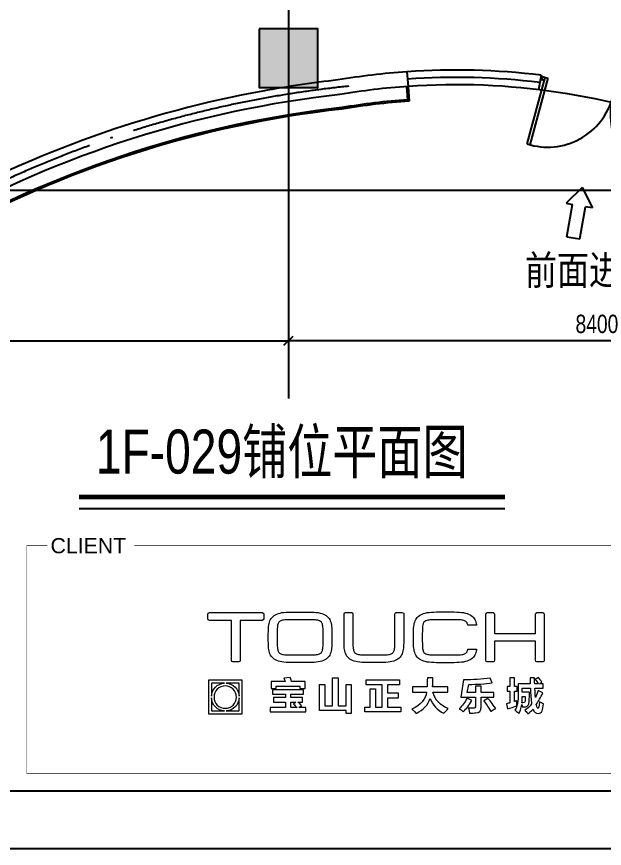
# Model space of a CAD drawing. Extents: x 52554 to 96099, y 96787 to 127580.
# Drawn here: x 69080 to 77080, y 96787 to 108114 of the extents above; entities that cross this region are included whole.
import ezdxf

# ---------------------------------------------------------------- set-up
doc = ezdxf.new("R2010")
doc.units = 0
doc.header["$LTSCALE"] = 300
doc.linetypes.add('100316总图道路$0$DOTE', pattern=[2.42, 2, -0.2, 0.02, -0.2])
doc.linetypes.add('CENTER', pattern=[2, 1.25, -0.25, 0.25, -0.25])
doc.layers.get('Defpoints').update_dxf_attribs({"color": 212})
for name, color, linetype in [('0-土建-DOTE', 251, 'Continuous'), ('0-土建-柱', 7, 'Continuous'), ('0-土建-窗', 4, 'Continuous'), ('0-土建-门窗', 4, 'Continuous'), ('0-土建墙体', 7, 'Continuous'), ('DIM', 3, 'Continuous'), ('图层 1', 7, 'Continuous'), ('新增油烟管井2014-08-06', 2, 'Continuous'), ('轴线', 10, 'CENTER')]:
    doc.layers.add(name, color=color, linetype=linetype)
doc.layers.add('H-外墙百叶', color=3, linetype='Continuous', lineweight=25)
doc.styles.get("Standard").update_dxf_attribs({"font": 'arial.ttf', "width": 0.75})
doc.styles.add('黑体', font='simhei.ttf', dxfattribs={"width": 0.8})
doc.dimstyles.new('DIM-200MM', dxfattribs={"dimtxt": 250, "dimasz": 120, "dimexe": 10, "dimexo": 100, "dimgap": 100, "dimtad": 1, "dimdec": 0, "dimrnd": 5, "dimzin": 1, "dimdsep": 46, "dimtxsty": 'Standard', "dimblk": 'OBLIQUE', "dimcen": 0.5, "dimdle": 1, "dimclrd": 256, "dimclre": 256, "dimclrt": 7, "dimaunit": 1, "dimadec": 0, "dimazin": 0, "dimtfac": 1, "dimtdec": 0, "dimtix": 1, "dimtmove": 2, "dimatfit": 3, "dimfxl": 500, "dimfxlon": 1, "dimtolj": 1, "dimtzin": 1, "dimarcsym": 0})

# ---------------------------------------------------------------- blocks, each defined once
blk = doc.blocks.new('南区-墙-1F$0$DOOR_C01')
for p, q in [((-0.48, 0.4596), (-0.48, -0.01)), ((-0.46, -0.01), (-0.46, 0.46)), ((0.46, -0.01), (0.46, 0.46)), ((0.48, 0.4596), (0.48, -0.01)), ((-0.5, -0.01), (-0.5, 0.01)), ((-0.5, 0.01), (-0.48, 0.01)), ((0.5, 0.01), (0.48, 0.01)), ((0.5, -0.01), (0.5, 0.01)), ((-0.5, -0.01), (-0.46, -0.01)), ((0.5, -0.01), (0.46, -0.01))]:
    blk.add_line(p, q)
for centre, start, end in [((-0.46, 0), 0, 92.4919), ((0.46, 0), 87.5081, 180)]:
    blk.add_arc(centre, 0.46, start, end)
blk = doc.blocks.new('block 38')
at = {"layer": '图层 1', "lineweight": 0}
blk.add_lwpolyline([(116.32, -135.7), (109.08, -135.7), (109.08, -142.94), (116.32, -142.94), (116.32, -135.7), (116.32, -135.7)], dxfattribs=at)
for points, knots in [([(120.65, -121.18), (120.65, -121.18), (109.29, -121.18), (109.29, -121.18), (109.11, -121.18), (108.97, -121.33), (108.97, -121.5), (108.97, -121.5), (108.97, -122.53), (108.97, -122.53), (108.97, -122.7), (109.11, -122.84), (109.29, -122.84), (109.29, -122.84), (113.98, -122.84), (113.98, -122.84), (113.98, -122.84), (114, -122.85), (114.02, -122.85), (114.02, -122.85), (114.02, -131.45), (114.02, -131.45), (114.02, -131.63), (114.16, -131.77), (114.34, -131.77), (114.34, -131.77), (115.6, -131.77), (115.6, -131.77), (115.78, -131.77), (115.92, -131.63), (115.92, -131.45), (115.92, -131.45), (115.92, -122.85), (115.92, -122.85), (115.92, -122.85), (115.96, -122.84), (115.96, -122.84), (115.96, -122.84), (120.65, -122.84), (120.65, -122.84), (120.83, -122.84), (120.97, -122.7), (120.97, -122.53), (120.97, -122.53), (120.97, -121.5), (120.97, -121.5), (120.97, -121.33), (120.83, -121.18), (120.65, -121.18), (120.65, -121.18), (120.65, -121.18), (120.65, -121.18)], [0, 0, 0, 0, 1, 1, 1, 2, 2, 2, 3, 3, 3, 4, 4, 4, 5, 5, 5, 6, 6, 6, 7, 7, 7, 8, 8, 8, 9, 9, 9, 10, 10, 10, 11, 11, 11, 12, 12, 12, 13, 13, 13, 14, 14, 14, 15, 15, 15, 16, 16, 16, 17, 17, 17, 17]), ([(135.45, -123.53), (135.36, -123.12), (135.21, -122.75), (135, -122.44), (134.79, -122.11), (134.49, -121.84), (134.1, -121.63), (133.73, -121.43), (133.26, -121.28), (132.7, -121.18), (132.15, -121.09), (131.48, -121.04), (130.69, -121.04), (130.69, -121.04), (126.89, -121.04), (126.89, -121.04), (126.11, -121.04), (125.43, -121.09), (124.89, -121.18), (124.33, -121.28), (123.86, -121.43), (123.49, -121.63), (123.1, -121.84), (122.8, -122.11), (122.58, -122.44), (122.38, -122.75), (122.22, -123.12), (122.13, -123.53), (122.04, -123.93), (121.99, -124.39), (121.97, -124.88), (121.96, -125.36), (121.95, -125.89), (121.95, -126.48), (121.95, -127.07), (121.96, -127.6), (121.97, -128.08), (121.99, -128.57), (122.04, -129.03), (122.13, -129.43), (122.22, -129.84), (122.38, -130.21), (122.58, -130.53), (122.8, -130.85), (123.1, -131.12), (123.49, -131.33), (123.86, -131.53), (124.33, -131.68), (124.89, -131.78), (125.43, -131.88), (126.11, -131.92), (126.89, -131.92), (126.89, -131.92), (130.69, -131.92), (130.69, -131.92), (131.48, -131.92), (132.15, -131.88), (132.7, -131.78), (133.26, -131.68), (133.73, -131.53), (134.1, -131.33), (134.49, -131.12), (134.79, -130.85), (135, -130.53), (135.21, -130.21), (135.36, -129.84), (135.45, -129.43), (135.54, -129.03), (135.59, -128.58), (135.61, -128.08), (135.63, -127.59), (135.63, -127.06), (135.63, -126.48), (135.63, -125.91), (135.63, -125.37), (135.61, -124.88), (135.59, -124.39), (135.54, -123.93), (135.45, -123.53), (135.45, -123.53), (135.45, -123.53), (135.45, -123.53)], [0, 0, 0, 0, 1, 1, 1, 2, 2, 2, 3, 3, 3, 4, 4, 4, 5, 5, 5, 6, 6, 6, 7, 7, 7, 8, 8, 8, 9, 9, 9, 10, 10, 10, 11, 11, 11, 12, 12, 12, 13, 13, 13, 14, 14, 14, 15, 15, 15, 16, 16, 16, 17, 17, 17, 18, 18, 18, 19, 19, 19, 20, 20, 20, 21, 21, 21, 22, 22, 22, 23, 23, 23, 24, 24, 24, 25, 25, 25, 26, 26, 26, 27, 27, 27, 27]), ([(150.74, -121.13), (150.74, -121.13), (149.47, -121.13), (149.47, -121.13), (149.38, -121.13), (149.3, -121.17), (149.25, -121.23), (149.18, -121.29), (149.15, -121.37), (149.15, -121.45), (149.15, -121.45), (149.16, -126.37), (149.16, -126.37), (149.16, -126.98), (149.16, -127.62), (149.15, -128.05), (149.14, -128.48), (149.1, -128.83), (149.04, -129.11), (148.99, -129.37), (148.91, -129.57), (148.8, -129.72), (148.7, -129.86), (148.56, -129.96), (148.36, -130.04), (148.15, -130.12), (147.86, -130.18), (147.5, -130.21), (147.13, -130.24), (146.66, -130.26), (146.12, -130.26), (146.12, -130.26), (143.16, -130.26), (143.16, -130.26), (142.61, -130.26), (142.14, -130.24), (141.77, -130.21), (141.42, -130.18), (141.13, -130.12), (140.91, -130.04), (140.71, -129.96), (140.57, -129.86), (140.47, -129.72), (140.37, -129.58), (140.29, -129.37), (140.23, -129.12), (140.18, -128.83), (140.14, -128.47), (140.13, -128.05), (140.12, -127.62), (140.12, -126.98), (140.12, -126.37), (140.12, -126.37), (140.12, -121.45), (140.12, -121.45), (140.12, -121.28), (139.97, -121.13), (139.8, -121.13), (139.8, -121.13), (138.54, -121.13), (138.54, -121.13), (138.36, -121.13), (138.22, -121.28), (138.22, -121.45), (138.22, -121.45), (138.22, -126.37), (138.22, -126.37), (138.22, -126.95), (138.22, -127.59), (138.24, -128.07), (138.25, -128.57), (138.3, -129.02), (138.39, -129.42), (138.49, -129.84), (138.64, -130.21), (138.84, -130.52), (139.06, -130.84), (139.36, -131.12), (139.75, -131.33), (140.12, -131.53), (140.59, -131.68), (141.15, -131.78), (141.7, -131.87), (142.37, -131.92), (143.16, -131.92), (143.16, -131.92), (146.12, -131.92), (146.12, -131.92), (146.9, -131.92), (147.58, -131.87), (148.12, -131.78), (148.68, -131.68), (149.15, -131.53), (149.52, -131.33), (149.91, -131.12), (150.21, -130.84), (150.43, -130.52), (150.63, -130.21), (150.78, -129.84), (150.88, -129.42), (150.96, -129.02), (151.02, -128.57), (151.03, -128.07), (151.05, -127.59), (151.06, -126.95), (151.06, -126.37), (151.06, -126.37), (151.06, -121.45), (151.06, -121.45), (151.06, -121.28), (150.91, -121.13), (150.74, -121.13), (150.74, -121.13), (150.74, -121.13), (150.74, -121.13)], [0, 0, 0, 0, 1, 1, 1, 2, 2, 2, 3, 3, 3, 4, 4, 4, 5, 5, 5, 6, 6, 6, 7, 7, 7, 8, 8, 8, 9, 9, 9, 10, 10, 10, 11, 11, 11, 12, 12, 12, 13, 13, 13, 14, 14, 14, 15, 15, 15, 16, 16, 16, 17, 17, 17, 18, 18, 18, 19, 19, 19, 20, 20, 20, 21, 21, 21, 22, 22, 22, 23, 23, 23, 24, 24, 24, 25, 25, 25, 26, 26, 26, 27, 27, 27, 28, 28, 28, 29, 29, 29, 30, 30, 30, 31, 31, 31, 32, 32, 32, 33, 33, 33, 34, 34, 34, 35, 35, 35, 36, 36, 36, 37, 37, 37, 38, 38, 38, 38]), ([(164.81, -129.13), (164.75, -129.38), (164.68, -129.59), (164.57, -129.73), (164.47, -129.87), (164.32, -129.97), (164.13, -130.05), (163.91, -130.14), (163.62, -130.19), (163.27, -130.22), (162.9, -130.25), (162.43, -130.27), (161.88, -130.27), (161.88, -130.27), (158.09, -130.27), (158.09, -130.27), (157.54, -130.27), (157.07, -130.25), (156.69, -130.22), (156.34, -130.19), (156.05, -130.13), (155.83, -130.05), (155.64, -129.97), (155.49, -129.87), (155.39, -129.73), (155.29, -129.59), (155.21, -129.38), (155.15, -129.13), (155.1, -128.84), (155.06, -128.49), (155.05, -128.07), (155.05, -127.64), (155.04, -127.13), (155.04, -126.54), (155.04, -125.95), (155.05, -125.32), (155.05, -124.9), (155.06, -124.48), (155.1, -124.12), (155.15, -123.83), (155.21, -123.58), (155.29, -123.38), (155.39, -123.23), (155.49, -123.1), (155.64, -122.99), (155.83, -122.91), (156.05, -122.83), (156.34, -122.77), (156.69, -122.74), (157.07, -122.71), (157.54, -122.69), (158.08, -122.69), (158.08, -122.69), (161.88, -122.69), (161.88, -122.69), (162.43, -122.69), (162.9, -122.71), (163.27, -122.74), (163.62, -122.77), (163.91, -122.83), (164.13, -122.91), (164.32, -122.99), (164.47, -123.09), (164.57, -123.23), (164.68, -123.38), (164.75, -123.58), (164.81, -123.83), (164.81, -123.85), (164.81, -123.88), (164.82, -123.9), (164.82, -123.9), (166.71, -123.9), (166.71, -123.9), (166.69, -123.77), (166.67, -123.65), (166.64, -123.53), (166.55, -123.11), (166.4, -122.75), (166.2, -122.43), (165.98, -122.11), (165.68, -121.83), (165.29, -121.62), (164.92, -121.42), (164.45, -121.27), (163.89, -121.17), (163.34, -121.08), (162.67, -121.03), (161.88, -121.03), (161.88, -121.03), (158.09, -121.03), (158.09, -121.03), (157.3, -121.03), (156.62, -121.08), (156.08, -121.17), (155.52, -121.27), (155.05, -121.42), (154.68, -121.62), (154.29, -121.83), (153.99, -122.11), (153.77, -122.43), (153.56, -122.74), (153.41, -123.11), (153.32, -123.53), (153.23, -123.93), (153.18, -124.38), (153.16, -124.88), (153.15, -125.32), (153.14, -125.94), (153.14, -126.49), (153.14, -126.49), (153.14, -126.54), (153.14, -126.54), (153.14, -126.54), (153.14, -126.59), (153.14, -126.59), (153.14, -127.13), (153.15, -127.64), (153.16, -128.09), (153.18, -128.58), (153.23, -129.03), (153.32, -129.43), (153.41, -129.85), (153.56, -130.22), (153.77, -130.53), (153.99, -130.86), (154.29, -131.13), (154.68, -131.34), (155.05, -131.54), (155.52, -131.69), (156.08, -131.79), (156.62, -131.88), (157.3, -131.93), (158.08, -131.93), (158.08, -131.93), (161.88, -131.93), (161.88, -131.93), (162.67, -131.93), (163.34, -131.88), (163.89, -131.79), (164.45, -131.69), (164.92, -131.54), (165.29, -131.34), (165.68, -131.13), (165.98, -130.86), (166.2, -130.53), (166.4, -130.22), (166.55, -129.85), (166.64, -129.43), (166.67, -129.32), (166.69, -129.19), (166.71, -129.06), (166.71, -129.06), (164.82, -129.06), (164.82, -129.06), (164.81, -129.09), (164.81, -129.11), (164.81, -129.13), (164.81, -129.13), (164.81, -129.13), (164.81, -129.13)], [0, 0, 0, 0, 1, 1, 1, 2, 2, 2, 3, 3, 3, 4, 4, 4, 5, 5, 5, 6, 6, 6, 7, 7, 7, 8, 8, 8, 9, 9, 9, 10, 10, 10, 11, 11, 11, 12, 12, 12, 13, 13, 13, 14, 14, 14, 15, 15, 15, 16, 16, 16, 17, 17, 17, 18, 18, 18, 19, 19, 19, 20, 20, 20, 21, 21, 21, 22, 22, 22, 23, 23, 23, 24, 24, 24, 25, 25, 25, 26, 26, 26, 27, 27, 27, 28, 28, 28, 29, 29, 29, 30, 30, 30, 31, 31, 31, 32, 32, 32, 33, 33, 33, 34, 34, 34, 35, 35, 35, 36, 36, 36, 37, 37, 37, 38, 38, 38, 39, 39, 39, 40, 40, 40, 41, 41, 41, 42, 42, 42, 43, 43, 43, 44, 44, 44, 45, 45, 45, 46, 46, 46, 47, 47, 47, 48, 48, 48, 49, 49, 49, 50, 50, 50, 51, 51, 51, 52, 52, 52, 53, 53, 53, 53]), ([(180.91, -121.18), (180.91, -121.18), (179.65, -121.18), (179.65, -121.18), (179.48, -121.18), (179.34, -121.33), (179.34, -121.5), (179.34, -121.5), (179.34, -125.59), (179.34, -125.59), (179.34, -125.59), (179.33, -125.63), (179.33, -125.63), (179.33, -125.63), (174.96, -125.63), (174.96, -125.63), (174.96, -125.63), (170.59, -125.63), (170.59, -125.63), (170.59, -125.63), (170.58, -125.59), (170.58, -125.59), (170.58, -125.59), (170.58, -121.5), (170.58, -121.5), (170.58, -121.33), (170.44, -121.18), (170.27, -121.18), (170.27, -121.18), (169.01, -121.18), (169.01, -121.18), (168.83, -121.18), (168.69, -121.33), (168.69, -121.5), (168.69, -121.5), (168.69, -131.42), (168.69, -131.42), (168.69, -131.6), (168.83, -131.74), (169.01, -131.74), (169.01, -131.74), (170.27, -131.74), (170.27, -131.74), (170.44, -131.74), (170.58, -131.6), (170.58, -131.42), (170.58, -131.42), (170.58, -127.34), (170.58, -127.34), (170.58, -127.33), (170.59, -127.31), (170.59, -127.29), (170.59, -127.29), (170.84, -127.29), (170.84, -127.29), (170.84, -127.29), (179.08, -127.29), (179.08, -127.29), (179.08, -127.29), (179.33, -127.29), (179.33, -127.29), (179.33, -127.31), (179.34, -127.33), (179.34, -127.34), (179.34, -127.34), (179.34, -131.42), (179.34, -131.42), (179.34, -131.6), (179.48, -131.74), (179.65, -131.74), (179.65, -131.74), (180.91, -131.74), (180.91, -131.74), (181.09, -131.74), (181.23, -131.6), (181.23, -131.42), (181.23, -131.42), (181.23, -121.5), (181.23, -121.5), (181.23, -121.33), (181.09, -121.18), (180.91, -121.18), (180.91, -121.18), (180.91, -121.18), (180.91, -121.18)], [0, 0, 0, 0, 1, 1, 1, 2, 2, 2, 3, 3, 3, 4, 4, 4, 5, 5, 5, 6, 6, 6, 7, 7, 7, 8, 8, 8, 9, 9, 9, 10, 10, 10, 11, 11, 11, 12, 12, 12, 13, 13, 13, 14, 14, 14, 15, 15, 15, 16, 16, 16, 17, 17, 17, 18, 18, 18, 19, 19, 19, 20, 20, 20, 21, 21, 21, 22, 22, 22, 23, 23, 23, 24, 24, 24, 25, 25, 25, 26, 26, 26, 27, 27, 27, 28, 28, 28, 28]), ([(130.69, -130.26), (130.69, -130.26), (126.89, -130.26), (126.89, -130.26), (126.34, -130.26), (125.87, -130.25), (125.5, -130.22), (125.15, -130.19), (124.86, -130.13), (124.64, -130.04), (124.45, -129.97), (124.31, -129.86), (124.21, -129.73), (124.1, -129.58), (124.02, -129.38), (123.97, -129.12), (123.91, -128.84), (123.88, -128.48), (123.87, -128.06), (123.86, -127.62), (123.85, -127.09), (123.85, -126.48), (123.85, -125.87), (123.85, -125.34), (123.87, -124.9), (123.87, -124.48), (123.91, -124.12), (123.96, -123.84), (124.01, -123.58), (124.1, -123.38), (124.2, -123.24), (124.3, -123.1), (124.45, -123), (124.64, -122.92), (124.86, -122.83), (125.15, -122.77), (125.5, -122.74), (125.88, -122.71), (126.34, -122.7), (126.89, -122.7), (126.89, -122.7), (130.69, -122.7), (130.69, -122.7), (131.24, -122.7), (131.71, -122.71), (132.08, -122.74), (132.43, -122.77), (132.72, -122.83), (132.94, -122.92), (133.13, -123), (133.28, -123.1), (133.38, -123.24), (133.49, -123.38), (133.56, -123.58), (133.62, -123.84), (133.67, -124.13), (133.71, -124.48), (133.72, -124.9), (133.73, -125.34), (133.73, -125.88), (133.73, -126.48), (133.73, -127.09), (133.73, -127.62), (133.72, -128.06), (133.71, -128.48), (133.67, -128.84), (133.62, -129.12), (133.56, -129.38), (133.49, -129.58), (133.38, -129.73), (133.28, -129.86), (133.13, -129.97), (132.94, -130.04), (132.72, -130.13), (132.43, -130.19), (132.08, -130.22), (131.71, -130.25), (131.24, -130.26), (130.69, -130.26), (130.69, -130.26), (130.69, -130.26), (130.69, -130.26)], [0, 0, 0, 0, 1, 1, 1, 2, 2, 2, 3, 3, 3, 4, 4, 4, 5, 5, 5, 6, 6, 6, 7, 7, 7, 8, 8, 8, 9, 9, 9, 10, 10, 10, 11, 11, 11, 12, 12, 12, 13, 13, 13, 14, 14, 14, 15, 15, 15, 16, 16, 16, 17, 17, 17, 18, 18, 18, 19, 19, 19, 20, 20, 20, 21, 21, 21, 22, 22, 22, 23, 23, 23, 24, 24, 24, 25, 25, 25, 26, 26, 26, 27, 27, 27, 27]), ([(109.72, -136.33), (109.72, -136.33), (112.51, -136.33), (112.51, -136.33), (111.01, -136.43), (109.81, -137.63), (109.72, -139.12), (109.72, -139.12), (109.72, -136.33), (109.72, -136.33), (109.72, -136.33), (109.72, -136.33), (109.72, -136.33)], [0, 0, 0, 0, 1, 1, 1, 2, 2, 2, 3, 3, 3, 4, 4, 4, 4]), ([(110.29, -139.33), (110.29, -138), (111.37, -136.92), (112.71, -136.92), (114.03, -136.92), (115.11, -138), (115.11, -139.33), (115.11, -140.66), (114.03, -141.74), (112.71, -141.74), (111.37, -141.74), (110.29, -140.66), (110.29, -139.33), (110.29, -139.33), (110.29, -139.33), (110.29, -139.33)], [0, 0, 0, 0, 1, 1, 1, 2, 2, 2, 3, 3, 3, 4, 4, 4, 5, 5, 5, 5]), ([(115.69, -139.12), (115.59, -137.63), (114.39, -136.43), (112.9, -136.33), (112.9, -136.33), (115.69, -136.33), (115.69, -136.33), (115.69, -136.33), (115.69, -139.12), (115.69, -139.12), (115.69, -139.12), (115.69, -139.12), (115.69, -139.12)], [0, 0, 0, 0, 1, 1, 1, 2, 2, 2, 3, 3, 3, 4, 4, 4, 4]), ([(109.72, -142.31), (109.72, -142.31), (109.72, -139.52), (109.72, -139.52), (109.81, -141.01), (111.01, -142.21), (112.51, -142.31), (112.51, -142.31), (109.72, -142.31), (109.72, -142.31), (109.72, -142.31), (109.72, -142.31), (109.72, -142.31)], [0, 0, 0, 0, 1, 1, 1, 2, 2, 2, 3, 3, 3, 4, 4, 4, 4]), ([(115.69, -142.31), (115.69, -142.31), (112.9, -142.31), (112.9, -142.31), (114.39, -142.21), (115.59, -141.01), (115.69, -139.52), (115.69, -139.52), (115.69, -142.31), (115.69, -142.31), (115.69, -142.31), (115.69, -142.31), (115.69, -142.31)], [0, 0, 0, 0, 1, 1, 1, 2, 2, 2, 3, 3, 3, 4, 4, 4, 4])]:
    blk.add_open_spline(points, degree=3, knots=knots, dxfattribs=at)
blk = doc.blocks.new('block 39')
at = {"layer": '图层 1', "lineweight": 0}
for points in [[(139.78, -142.84), (138.66, -142.84), (138.66, -142.21), (132.96, -142.21), (132.96, -136.65), (134.08, -136.65), (134.08, -141.19), (135.77, -141.19), (135.77, -135.16), (136.97, -135.16), (136.97, -141.19), (138.66, -141.19), (138.66, -136.65), (139.78, -136.65), (139.78, -142.84)], [(142.67, -142.48), (142.67, -141.48), (143.83, -141.48), (143.83, -137.58), (144.99, -137.58), (144.99, -141.48), (146.38, -141.48), (146.38, -136.71), (143, -136.71), (143, -135.62), (150.16, -135.62), (150.16, -136.71), (147.54, -136.71), (147.54, -138.44), (149.86, -138.44), (149.86, -139.53), (147.54, -139.53), (147.54, -141.48), (150.42, -141.48), (150.42, -142.48), (142.67, -142.48)]]:
    blk.add_lwpolyline(points, dxfattribs=at)
for points, knots in [([(129.84, -135.95), (129.84, -135.95), (129.84, -137.51), (129.84, -137.51), (129.84, -137.51), (128.74, -137.51), (128.74, -137.51), (128.74, -137.51), (128.74, -136.95), (128.74, -136.95), (128.74, -136.95), (123.64, -136.95), (123.64, -136.95), (123.64, -136.95), (123.64, -137.51), (123.64, -137.51), (123.64, -137.51), (122.55, -137.51), (122.55, -137.51), (122.55, -137.51), (122.55, -135.95), (122.55, -135.95), (122.55, -135.95), (125.6, -135.95), (125.6, -135.95), (125.47, -135.69), (125.37, -135.46), (125.3, -135.26), (125.3, -135.26), (126.66, -135.12), (126.66, -135.12), (126.72, -135.32), (126.82, -135.6), (126.96, -135.95), (126.96, -135.95), (129.84, -135.95), (129.84, -135.95)], [0, 0, 0, 0, 1, 1, 1, 2, 2, 2, 3, 3, 3, 4, 4, 4, 5, 5, 5, 6, 6, 6, 7, 7, 7, 8, 8, 8, 9, 9, 9, 10, 10, 10, 11, 11, 11, 12, 12, 12, 12]), ([(152.95, -138.24), (152.95, -138.24), (152.95, -137.15), (152.95, -137.15), (152.95, -137.15), (156.06, -137.15), (156.06, -137.15), (156.1, -136.57), (156.12, -135.91), (156.12, -135.16), (156.12, -135.16), (157.32, -135.16), (157.32, -135.16), (157.32, -135.4), (157.31, -135.73), (157.28, -136.15), (157.28, -136.62), (157.27, -136.95), (157.25, -137.15), (157.25, -137.15), (160.5, -137.15), (160.5, -137.15), (160.5, -137.15), (160.5, -138.24), (160.5, -138.24), (160.5, -138.24), (157.32, -138.24), (157.32, -138.24), (157.78, -140.01), (158.89, -141.19), (160.63, -141.78), (160.23, -142.16), (159.92, -142.5), (159.7, -142.81), (158.24, -142.12), (157.25, -141.07), (156.72, -139.63), (156.28, -140.98), (155.27, -142.05), (153.71, -142.84), (153.68, -142.82), (153.64, -142.77), (153.57, -142.68), (153.29, -142.35), (153.03, -142.09), (152.81, -141.92), (154.73, -141.05), (155.78, -139.83), (155.96, -138.24), (155.96, -138.24), (152.95, -138.24), (152.95, -138.24)], [0, 0, 0, 0, 1, 1, 1, 2, 2, 2, 3, 3, 3, 4, 4, 4, 5, 5, 5, 6, 6, 6, 7, 7, 7, 8, 8, 8, 9, 9, 9, 10, 10, 10, 11, 11, 11, 12, 12, 12, 13, 13, 13, 14, 14, 14, 15, 15, 15, 16, 16, 16, 17, 17, 17, 17]), ([(166.47, -138.34), (166.47, -138.34), (166.47, -137.01), (166.47, -137.01), (166.47, -137.01), (167.66, -137.01), (167.66, -137.01), (167.66, -137.01), (167.66, -138.34), (167.66, -138.34), (167.66, -138.34), (170.44, -138.34), (170.44, -138.34), (170.44, -138.34), (170.44, -139.36), (170.44, -139.36), (170.44, -139.36), (167.66, -139.36), (167.66, -139.36), (167.66, -139.36), (167.66, -141.48), (167.66, -141.48), (167.66, -142.28), (167.27, -142.7), (166.5, -142.74), (166.15, -142.74), (165.72, -142.75), (165.21, -142.78), (165.19, -142.69), (165.16, -142.57), (165.14, -142.41), (165.1, -142.19), (165.03, -141.94), (164.94, -141.65), (165.27, -141.69), (165.61, -141.72), (165.94, -141.72), (166.29, -141.72), (166.47, -141.56), (166.47, -141.25), (166.47, -141.25), (166.47, -139.36), (166.47, -139.36), (166.47, -139.36), (163.35, -139.36), (163.35, -139.36), (163.35, -139.36), (163.92, -135.65), (163.92, -135.65), (165.88, -135.61), (167.79, -135.48), (169.65, -135.26), (169.65, -135.26), (170.04, -136.28), (170.04, -136.28), (168.48, -136.48), (166.8, -136.59), (165.01, -136.62), (165.01, -136.62), (164.71, -138.34), (164.71, -138.34), (164.71, -138.34), (166.47, -138.34), (166.47, -138.34)], [0, 0, 0, 0, 1, 1, 1, 2, 2, 2, 3, 3, 3, 4, 4, 4, 5, 5, 5, 6, 6, 6, 7, 7, 7, 8, 8, 8, 9, 9, 9, 10, 10, 10, 11, 11, 11, 12, 12, 12, 13, 13, 13, 14, 14, 14, 15, 15, 15, 16, 16, 16, 17, 17, 17, 18, 18, 18, 19, 19, 19, 20, 20, 20, 21, 21, 21, 21]), ([(178.03, -140.29), (177.99, -140.98), (177.74, -141.35), (177.27, -141.42), (177.21, -141.42), (177.11, -141.42), (176.97, -141.42), (176.77, -141.44), (176.61, -141.45), (176.48, -141.45), (176.48, -141.27), (176.45, -141.11), (176.41, -140.95), (176.28, -141.75), (176.06, -142.39), (175.75, -142.88), (175.59, -142.7), (175.36, -142.48), (175.05, -142.21), (175.01, -142.17), (174.97, -142.14), (174.95, -142.11), (175.13, -141.87), (175.26, -141.57), (175.35, -141.22), (175.02, -141.31), (174.52, -141.47), (173.86, -141.72), (173.62, -141.78), (173.44, -141.84), (173.33, -141.88), (173.33, -141.88), (173.13, -140.76), (173.13, -140.76), (173.4, -140.69), (173.64, -140.62), (173.86, -140.56), (173.86, -140.56), (173.86, -138.07), (173.86, -138.07), (173.86, -138.07), (173.3, -138.07), (173.3, -138.07), (173.3, -138.07), (173.3, -137.08), (173.3, -137.08), (173.3, -137.08), (173.86, -137.08), (173.86, -137.08), (173.86, -137.08), (173.86, -135.19), (173.86, -135.19), (173.86, -135.19), (174.85, -135.19), (174.85, -135.19), (174.85, -135.19), (174.85, -137.08), (174.85, -137.08), (174.85, -137.08), (175.42, -137.08), (175.42, -137.08), (175.42, -137.08), (175.42, -138.07), (175.42, -138.07), (175.42, -138.07), (174.85, -138.07), (174.85, -138.07), (174.85, -138.07), (174.85, -140.29), (174.85, -140.29), (174.9, -140.27), (174.94, -140.25), (174.99, -140.23), (175.1, -140.2), (175.23, -140.17), (175.38, -140.13), (175.36, -140.41), (175.35, -140.77), (175.35, -141.19), (175.53, -140.59), (175.62, -139.89), (175.62, -139.1), (175.62, -139.1), (175.62, -136.45), (175.62, -136.45), (175.62, -136.45), (178.23, -136.45), (178.23, -136.45), (178.23, -136.32), (178.23, -136.11), (178.23, -135.82), (178.21, -135.53), (178.2, -135.31), (178.2, -135.16), (178.2, -135.16), (179.16, -135.16), (179.16, -135.16), (179.16, -135.75), (179.17, -136.18), (179.19, -136.45), (179.19, -136.45), (179.99, -136.45), (179.99, -136.45), (179.77, -136.14), (179.53, -135.84), (179.29, -135.56), (179.29, -135.56), (179.99, -135.12), (179.99, -135.12), (180.25, -135.46), (180.51, -135.78), (180.75, -136.09), (180.75, -136.09), (180.19, -136.45), (180.19, -136.45), (180.19, -136.45), (180.98, -136.45), (180.98, -136.45), (180.98, -136.45), (180.98, -137.41), (180.98, -137.41), (180.98, -137.41), (179.23, -137.41), (179.23, -137.41), (179.27, -138.18), (179.3, -138.86), (179.33, -139.43), (179.57, -138.97), (179.78, -138.47), (179.95, -137.94), (179.95, -137.94), (180.92, -138.4), (180.92, -138.4), (180.5, -139.35), (180.03, -140.2), (179.52, -140.95), (179.66, -141.48), (179.8, -141.75), (179.95, -141.75), (180.06, -141.75), (180.15, -141.29), (180.22, -140.36), (180.53, -140.51), (180.82, -140.65), (181.08, -140.76), (180.99, -141.42), (180.89, -141.93), (180.78, -142.28), (180.63, -142.68), (180.35, -142.86), (179.95, -142.84), (179.42, -142.84), (179.05, -142.53), (178.83, -141.92), (178.47, -142.29), (178.11, -142.63), (177.74, -142.94), (177.6, -142.77), (177.41, -142.53), (177.17, -142.25), (177.13, -142.2), (177.09, -142.17), (177.07, -142.15), (177.6, -141.86), (178.09, -141.4), (178.53, -140.76), (178.4, -139.96), (178.31, -138.85), (178.27, -137.41), (178.27, -137.41), (176.51, -137.41), (176.51, -137.41), (176.51, -137.41), (176.51, -138.27), (176.51, -138.27), (176.51, -138.27), (178.1, -138.27), (178.1, -138.27), (178.05, -138.87), (178.03, -139.54), (178.03, -140.29)], [0, 0, 0, 0, 1, 1, 1, 2, 2, 2, 3, 3, 3, 4, 4, 4, 5, 5, 5, 6, 6, 6, 7, 7, 7, 8, 8, 8, 9, 9, 9, 10, 10, 10, 11, 11, 11, 12, 12, 12, 13, 13, 13, 14, 14, 14, 15, 15, 15, 16, 16, 16, 17, 17, 17, 18, 18, 18, 19, 19, 19, 20, 20, 20, 21, 21, 21, 22, 22, 22, 23, 23, 23, 24, 24, 24, 25, 25, 25, 26, 26, 26, 27, 27, 27, 28, 28, 28, 29, 29, 29, 30, 30, 30, 31, 31, 31, 32, 32, 32, 33, 33, 33, 34, 34, 34, 35, 35, 35, 36, 36, 36, 37, 37, 37, 38, 38, 38, 39, 39, 39, 40, 40, 40, 41, 41, 41, 42, 42, 42, 43, 43, 43, 44, 44, 44, 45, 45, 45, 46, 46, 46, 47, 47, 47, 48, 48, 48, 49, 49, 49, 50, 50, 50, 51, 51, 51, 52, 52, 52, 53, 53, 53, 54, 54, 54, 55, 55, 55, 56, 56, 56, 57, 57, 57, 58, 58, 58, 59, 59, 59, 60, 60, 60, 60]), ([(122.35, -142.48), (122.35, -142.48), (122.35, -141.58), (122.35, -141.58), (122.35, -141.58), (125.63, -141.58), (125.63, -141.58), (125.63, -141.58), (125.63, -140.39), (125.63, -140.39), (125.63, -140.39), (123.08, -140.39), (123.08, -140.39), (123.08, -140.39), (123.08, -139.43), (123.08, -139.43), (123.08, -139.43), (125.63, -139.43), (125.63, -139.43), (125.63, -139.43), (125.63, -138.67), (125.63, -138.67), (125.63, -138.67), (122.88, -138.67), (122.88, -138.67), (122.88, -138.67), (122.88, -137.74), (122.88, -137.74), (122.88, -137.74), (129.51, -137.74), (129.51, -137.74), (129.51, -137.74), (129.51, -138.67), (129.51, -138.67), (129.51, -138.67), (126.79, -138.67), (126.79, -138.67), (126.79, -138.67), (126.79, -139.43), (126.79, -139.43), (126.79, -139.43), (129.31, -139.43), (129.31, -139.43), (129.31, -139.43), (129.31, -140.39), (129.31, -140.39), (129.31, -140.39), (128.31, -140.39), (128.31, -140.39), (128.56, -140.59), (128.82, -140.83), (129.11, -141.12), (129.11, -141.12), (128.51, -141.58), (128.51, -141.58), (128.51, -141.58), (130.04, -141.58), (130.04, -141.58), (130.04, -141.58), (130.04, -142.48), (130.04, -142.48), (130.04, -142.48), (122.35, -142.48), (122.35, -142.48)], [0, 0, 0, 0, 1, 1, 1, 2, 2, 2, 3, 3, 3, 4, 4, 4, 5, 5, 5, 6, 6, 6, 7, 7, 7, 8, 8, 8, 9, 9, 9, 10, 10, 10, 11, 11, 11, 12, 12, 12, 13, 13, 13, 14, 14, 14, 15, 15, 15, 16, 16, 16, 17, 17, 17, 18, 18, 18, 19, 19, 19, 20, 20, 20, 21, 21, 21, 21]), ([(176.44, -140.56), (176.58, -140.56), (176.68, -140.56), (176.74, -140.56), (176.98, -140.56), (177.11, -140.44), (177.11, -140.19), (177.11, -139.88), (177.11, -139.55), (177.11, -139.2), (177.11, -139.2), (176.51, -139.2), (176.51, -139.2), (176.51, -139.66), (176.49, -140.12), (176.44, -140.56)], [0, 0, 0, 0, 1, 1, 1, 2, 2, 2, 3, 3, 3, 4, 4, 4, 5, 5, 5, 5]), ([(127.35, -140.82), (127.35, -140.82), (127.88, -140.39), (127.88, -140.39), (127.88, -140.39), (126.79, -140.39), (126.79, -140.39), (126.79, -140.39), (126.79, -141.58), (126.79, -141.58), (126.79, -141.58), (128.15, -141.58), (128.15, -141.58), (127.88, -141.32), (127.62, -141.07), (127.35, -140.82)], [0, 0, 0, 0, 1, 1, 1, 2, 2, 2, 3, 3, 3, 4, 4, 4, 5, 5, 5, 5]), ([(164.68, -139.56), (164.68, -139.56), (165.7, -140.09), (165.7, -140.09), (165.13, -141.02), (164.51, -141.82), (163.85, -142.48), (163.54, -142.19), (163.25, -141.97), (162.99, -141.82), (163.63, -141.15), (164.19, -140.4), (164.68, -139.56)], [0, 0, 0, 0, 1, 1, 1, 2, 2, 2, 3, 3, 3, 4, 4, 4, 4]), ([(168.26, -140.16), (168.26, -140.16), (169.12, -139.6), (169.12, -139.6), (169.47, -139.97), (170.03, -140.7), (170.81, -141.78), (170.63, -141.87), (170.38, -142.01), (170.04, -142.21), (169.91, -142.3), (169.81, -142.37), (169.75, -142.41), (169.19, -141.46), (168.7, -140.71), (168.26, -140.16)], [0, 0, 0, 0, 1, 1, 1, 2, 2, 2, 3, 3, 3, 4, 4, 4, 5, 5, 5, 5])]:
    blk.add_open_spline(points, degree=3, knots=knots, dxfattribs=at)
blk = doc.blocks.new('block 37')
at = {"layer": '图层 1'}
for name in ['block 38', 'block 39']:
    blk.add_blockref(name, (0, 0), dxfattribs=at)
blk = doc.blocks.new('A$C2fd5aa51')
at = {"layer": '图层 1'}
blk.add_blockref('block 37', (-182.2, 146.46), dxfattribs=at)
blk = doc.blocks.new('A$C867084c2')
at = {"layer": '新增油烟管井2014-08-06', "color": 2, "xscale": 52.8, "yscale": 52.8, "zscale": 52.8}
blk.add_blockref('A$C2fd5aa51', (5920.4, -2099.2), dxfattribs=at)
blk = doc.blocks.new('_Oblique')
at = {"color": 0, "linetype": 'ByBlock', "lineweight": -2}
blk.add_line((-0.5, -0.5), (0.5, 0.5), dxfattribs=at)
blk = doc.blocks.new('*D315')
at = {"layer": 'Defpoints', "color": 0, "transparency": 16777216}
for p in [(64379, 104500), (72779, 104500), (72779, 103700)]:
    blk.add_point(p, dxfattribs=at)
at = {"layer": 'DIM', "lineweight": -2, "transparency": 16777216}
for p, q in [((64379, 104200), (64379, 103690)), ((72779, 104200), (72779, 103690)), ((64378, 103700), (72780, 103700))]:
    blk.add_line(p, q, dxfattribs=at)
at = {"layer": 'DIM', "lineweight": -2, "transparency": 16777216, "xscale": 120, "yscale": 120, "zscale": 120, "rotation": 180}
blk.add_blockref('_Oblique', (64379, 103700), dxfattribs=at)
at = {"layer": 'DIM', "lineweight": -2, "transparency": 16777216, "xscale": 120, "yscale": 120, "zscale": 120}
blk.add_blockref('_Oblique', (72779, 103700), dxfattribs=at)
at = {"layer": 'DIM', "color": 7, "transparency": 16777216, "insert": (68579, 103928), "char_height": 250, "attachment_point": 5}
blk.add_mtext('\\A1;8400', dxfattribs=at)
blk = doc.blocks.new('*D316')
at = {"layer": 'Defpoints', "color": 0, "transparency": 16777216}
for p in [(72779, 104500), (81179, 104500), (72779, 103700)]:
    blk.add_point(p, dxfattribs=at)
at = {"layer": 'DIM', "lineweight": -2, "transparency": 16777216}
for p, q in [((72779, 104200), (72779, 103690)), ((81179, 104200), (81179, 103690)), ((81180, 103700), (72778, 103700))]:
    blk.add_line(p, q, dxfattribs=at)
at = {"layer": 'DIM', "lineweight": -2, "transparency": 16777216, "xscale": 120, "yscale": 120, "zscale": 120}
for p, rotation in [((72779, 103700), 179.9999999999999), ((81179, 103700), 359.9999999999999)]:
    blk.add_blockref('_Oblique', p, dxfattribs=dict(at, rotation=rotation))
at = {"layer": 'DIM', "color": 7, "transparency": 16777216, "insert": (76979, 103928), "char_height": 250, "attachment_point": 5}
blk.add_mtext('\\A1;8400', dxfattribs=at)
blk = doc.blocks.new('气流方向')
at = {"color": 2}
for p, q in [((84.2, 92), (84.2, 45)), ((210, 0), (84.2, 92)), ((-138.8, -45), (-138.8, 45)), ((-138.8, 45), (84.2, 45)), ((210, 0), (84.2, -88)), ((-138.8, -45), (84.2, -45)), ((84.2, -88), (84.2, -45))]:
    blk.add_line(p, q, dxfattribs=at)

msp = doc.modelspace()

# ---------------------------------------------------------------- hatches: boundary and pattern name
msp.add_hatch(color=251).paths.add_polyline_path([(73179, 107950), (72379, 107950), (72379, 107150), (73179, 107150)])

# ---------------------------------------------------------------- linework, layer by layer
msp.add_lwpolyline([(53175.9, 126801.9), (95477.3, 126801.9), (95477.3, 97564.2), (53175.9, 97564.2)], close=True)
at = {"color": 251}
msp.add_lwpolyline([(72379, 107950), (72379, 107150), (73179, 107150), (73179, 107950)], close=True, dxfattribs=at)
for points, const_width in [([(69929.1, 101572.3), (75725.5, 101572.3)], 60), ([(70681.9, 100914), (86062.9, 100914), (86062.9, 97804.2), (69218.4, 97804.2), (69218.4, 100914), (69498.1, 100914)], 5.18)]:
    msp.add_lwpolyline(points, dxfattribs=dict(const_width=const_width))
for points in [[(69929.1, 101414.6), (75725.5, 101414.6)], [(52553.8, 98860.2), (52553.8, 96786.6), (94025.8, 96786.6)]]:
    msp.add_lwpolyline(points)
at = {"layer": '0-土建-DOTE', "linetype": '100316总图道路$0$DOTE', "ltscale": 5}
msp.add_arc((75102.4, 92503.9), 14739.7, 95.844, 119.75744, dxfattribs=at)
at = {"layer": '0-土建-柱'}
msp.add_lwpolyline([(72379, 107950), (72379, 107150), (73179, 107150), (73179, 107950)], close=True, dxfattribs=at)
at = {"layer": '0-土建-窗'}
for radius, start, end in [(9616.4, 83.06457, 93.96118), (9516.4, 83.09389, 93.95818), (9416.4, 81.47456, 93.95511)]:
    msp.add_arc((75057.3, 97770.2), radius, start, end, dxfattribs=at)
at = {"layer": '0-土建-门窗'}
msp.add_arc((75057.3, 97770.2), 9416.4, 56.80448, 81.47456, dxfattribs=at)
at = {"layer": '0-土建墙体'}
for p, q in [((74393, 107363.6), (74407.8, 107164.1)), ((76218.5, 107316.2), (76184.6, 107118.8)), ((74407.8, 107164.1), (74422.6, 106964.7))]:
    msp.add_line(p, q, dxfattribs=at)
msp.add_lwpolyline([(74387.8, 107162.6), (74401.2, 106983.1, 0.0219204), (73505, 106875.2, 0.1002858), (68037.1, 105120), (65101.9, 105120, -0.0039388), (64743.6, 106280.6), (64916.1, 106332.3)], format="xyb", dxfattribs=at)
for centre, radius, start, end in [((75057.3, 97770.2), 9616.4, 93.96118, 99.60929), ((75102.4, 92503.9), 14839.7, 96.38522, 100.37371), ((75057.3, 97770.2), 9416.4, 93.95511, 99.64347), ((75102.4, 92503.9), 14839.7, 100.37371, 118.86475), ((75102.4, 92503.9), 14639.7, 96.36315, 119.06556), ((75180.6, 96738.3), 10254.5, 94.2392, 99.38892), ((75102.4, 92503.9), 14439.7, 96.34038, 119.27062)]:
    msp.add_arc(centre, radius, start, end, dxfattribs=at)
at = {"layer": '轴线', "ltscale": 500}
for p, q in [((72779, 125293), (72779, 102914.5)), ((57960.3, 105750), (89585.2, 105750))]:
    msp.add_line(p, q, dxfattribs=at)

# ---------------------------------------------------------------- block references
at = {"layer": '0-土建-门窗', "xscale": 1999.999999999999, "yscale": 1999.999999999999, "zscale": 1999.999999999999, "rotation": 164.8502812921498}
msp.add_blockref('南区-墙-1F$0$DOOR_C01', (77194.9, 107017), dxfattribs=at)
at = {"layer": 'H-外墙百叶', "xscale": -2, "yscale": 2, "zscale": 2, "rotation": 259.9999999999998}
msp.add_blockref('气流方向', (76706.5, 105375.3), dxfattribs=at)
at = {"layer": '新增油烟管井2014-08-06', "color": 2, "xscale": 1.2, "yscale": 1.2, "zscale": 1.2}
msp.add_blockref('A$C867084c2', (69218.4, 100914), dxfattribs=at)

# ---------------------------------------------------------------- texts
msp.add_text('CLIENT', height=207.36).set_placement((69541.1, 100805.5))
at = {"insert": (70157.9, 102490.7), "char_height": 600, "attachment_point": 1}
msp.add_mtext_dynamic_manual_height_columns('\\pxt11;1F-029{\\fSimSun|b0|i0|c134|p54;铺位平面图}', width=8169.699, gutter_width=1.2, heights=[0], dxfattribs=at)
at = {"layer": '新增油烟管井2014-08-06', "color": 0, "style": '黑体', "width": 0.8}
msp.add_text('前面进口', height=400, dxfattribs=at).set_placement((75997.9, 104461.4))

# ---------------------------------------------------------------- dimensions: what is measured, and where the dimension line sits
at = {"layer": 'DIM'}
for p1, distance, picture, middle in [((64379, 104500), -800, '*D315', (68579, 103927.6)), ((81179, 104500), 800, '*D316', (76979, 103927.6))]:
    dim = msp.add_aligned_dim(p1=p1, p2=(72779, 104500), distance=distance, dimstyle='DIM-200MM', dxfattribs=at)
    dim.commit()
    dim.dimension.update_dxf_attribs({"geometry": picture, "text_midpoint": middle})

doc.saveas('drawing.dxf')
